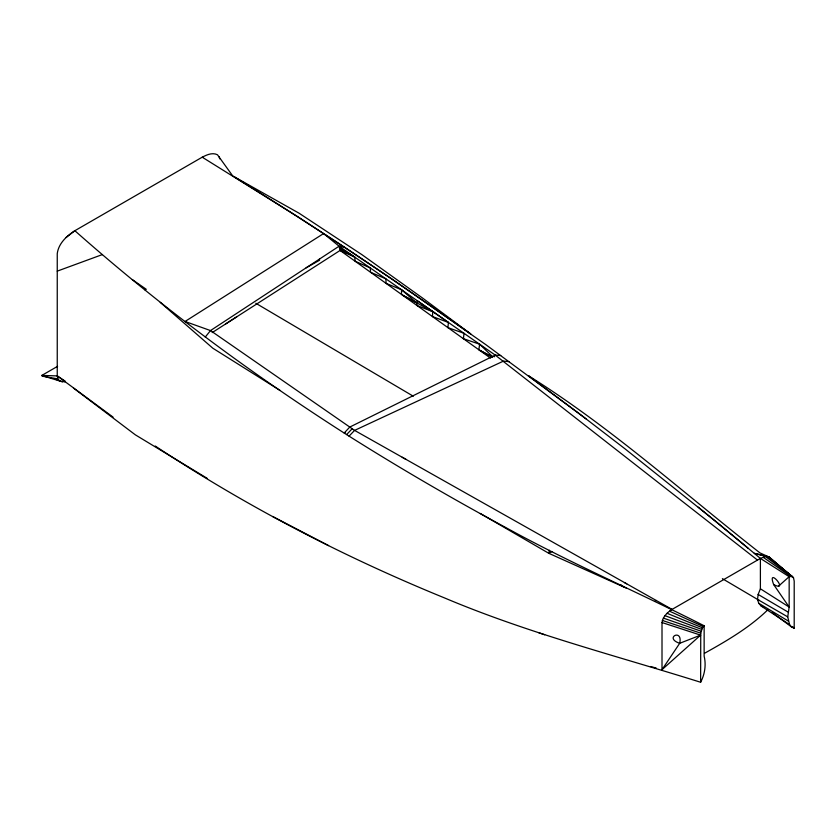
<?xml version="1.0" encoding="UTF-8"?>
<svg xmlns="http://www.w3.org/2000/svg" width="836" height="836" viewBox="0 0 836 836"><rect width="100%" height="100%" fill="white"/><g stroke="black" fill="none" stroke-linecap="round" stroke-linejoin="round"><path stroke-width="1.25" d="M352.907 255.837L339.573 248.292L354.704 257.091L355.091 261.198L370.317 267.98L370.557 272.264L385.929 278.869L386.033 283.341L401.541 289.758L401.51 294.418L433.769 312.236M432.766 311.535L432.463 316.562L448.389 322.424L447.939 327.639L464.001 333.313L463.416 338.716L479.613 344.202L492.728 356.805M155.224 446.016C246.15 506.25 343.418 556.651 444.355 597.855C527.411 632.988 614.815 655.34 700.62 682.249L700.746 633.165L702.386 627.763L704.142 625.767C638.129 592.233 569.985 562.973 505.09 527.171C452.088 498.559 400.016 468.254 349.051 436.141C252.597 374.779 160.439 306.572 74.864 230.715C66.692 235.919 58.436 243.589 57.245 253.705L57.245 375.897L57.851 378.865L59.607 380.944L64.842 381.937M586.046 418.888L528.749 375.928C611.283 427.478 683.534 493.083 759.955 552.909L769.11 557.048L793.521 577.822L794.2 581.104L794.2 628.223L791.608 627.021L789.581 624.607L787.731 616.863L789.163 607.061L789.163 576.683L760.394 558.417L715.511 521.152L624.628 448.535L578.669 413.214L485.862 344.683L392.042 279.067L344.819 247.404L297.428 216.524L202.228 157.189L74.864 230.715L66.054 237.518M789.581 624.607L761.22 606.1L758.743 603.268L757.531 599.422L758.147 594.438L760.394 588.795L760.394 558.417L765.431 556.494L769.11 557.048L793.521 577.822M479.613 344.202L478.882 349.793L492.529 357.097L479.498 350.221M662.007 622.538L700.62 635.13L662.007 669.667L662.007 622.538C662.718 616.78 667.421 612.38 672.081 609.402L760.394 558.417M549.409 550.276L548.782 553.296L626.31 588.136M225.48 324.065L236.849 316.75M700.62 682.249C704.811 674.359 706.263 664.871 704.142 656.155L704.142 625.767M773.666 584.563C789.999 592.996 766.413 565.272 773.666 584.563L789.163 607.061L760.394 588.795M671.35 609.893L671.705 609.225M494.18 356.836L495.225 355.091L500.743 355.519M662.007 669.667L679.699 643.302C683.221 628.003 663.397 637.837 679.699 643.302L700.62 635.13M205.259 337.054L210.505 330.575L339.092 246.202L344.819 247.404M346.637 434.563L352.186 428.732M767.96 609.663C749.474 627.648 726.881 640.804 704.487 653.303M349.051 436.141L354.579 430.394L503.481 361.1L509.134 361.643M778.661 586.057L789.163 576.683L791.682 576.213L792.695 576.819L767.458 556.515L754.312 553.359L769.11 557.048L780.636 567.498M698.238 507.17L747.99 548.113M620.291 585.336L620.949 584.886L623.51 586.83M654.818 601.377L656.187 600.447M624.45 582.546L626.718 583.831M145.13 290.04L146.258 289.298L132.36 279.621M212.198 332.592L340.074 250.455L354.704 257.091M402.2 457.24L406.045 459.413M57.851 378.865L42.396 376.221L41.8 375.437L57.611 366.314M306.133 267.823L319.561 260.236L319.415 259.108M551.917 551.582L548.782 553.296L480.24 513.461M757.489 560.089L495.225 355.091L349.782 427.06L344.213 432.985L345.289 432.452M202.228 157.189C206.785 154.817 212.469 152.204 217.485 154.785L232.68 175.884L299.1 213.232L362.061 254.761L422.797 298.222L470.783 333.992C393.725 279.308 315.13 226.775 234.728 177.138M57.245 271.136L102.452 254.541M42.396 376.221L44.162 376.252M41.8 375.437L57.245 375.897L65.302 381.216M650.648 666.522L656.26 668.079M45.353 376.618L59.607 380.944M761.22 606.1L763.237 606.727M662.352 620.448L700.746 633.165M544.685 634.796L538.812 632.747M663.356 618.097L701.09 631.19M665.007 615.662L701.676 629.383M432.734 311.703L416.986 305.495L417.154 300.646L448.389 322.424M667.044 613.29L702.386 627.763M55.28 379.011L62.407 381.979M669.469 611.158L703.233 626.54M272.651 516.481L328.59 545.615M403.056 295.516L417.07 303.207L401.541 289.758M672.081 609.402L354.579 430.394L210.505 330.575L185.049 321.473L323.595 233.568L339.092 246.202L495.225 355.091M757.531 599.422L787.731 616.863M758.147 594.438L788.045 612.057M255.806 303.249L413.287 396.212M722.388 578.669L759.224 600.415M758.743 603.268L788.338 621.054M207.077 478.265L135.296 434.804L73.463 388.061M280.133 390.475L212.825 348.215L160.251 302.371M762.996 557.163L790.469 576.182M113.079 417.122L57.245 375.897M490.544 358.132L340.074 250.455L339.092 246.202M772.36 612.642L791.608 627.021M765.431 556.494L791.682 576.213M782.548 569.191L786.373 572.555M788.285 574.248L791.159 576.777M792.298 626.53L794.2 628.223M770.113 558.229L770.269 558.991M219.241 156.865L219.649 158.84"/></g></svg>
